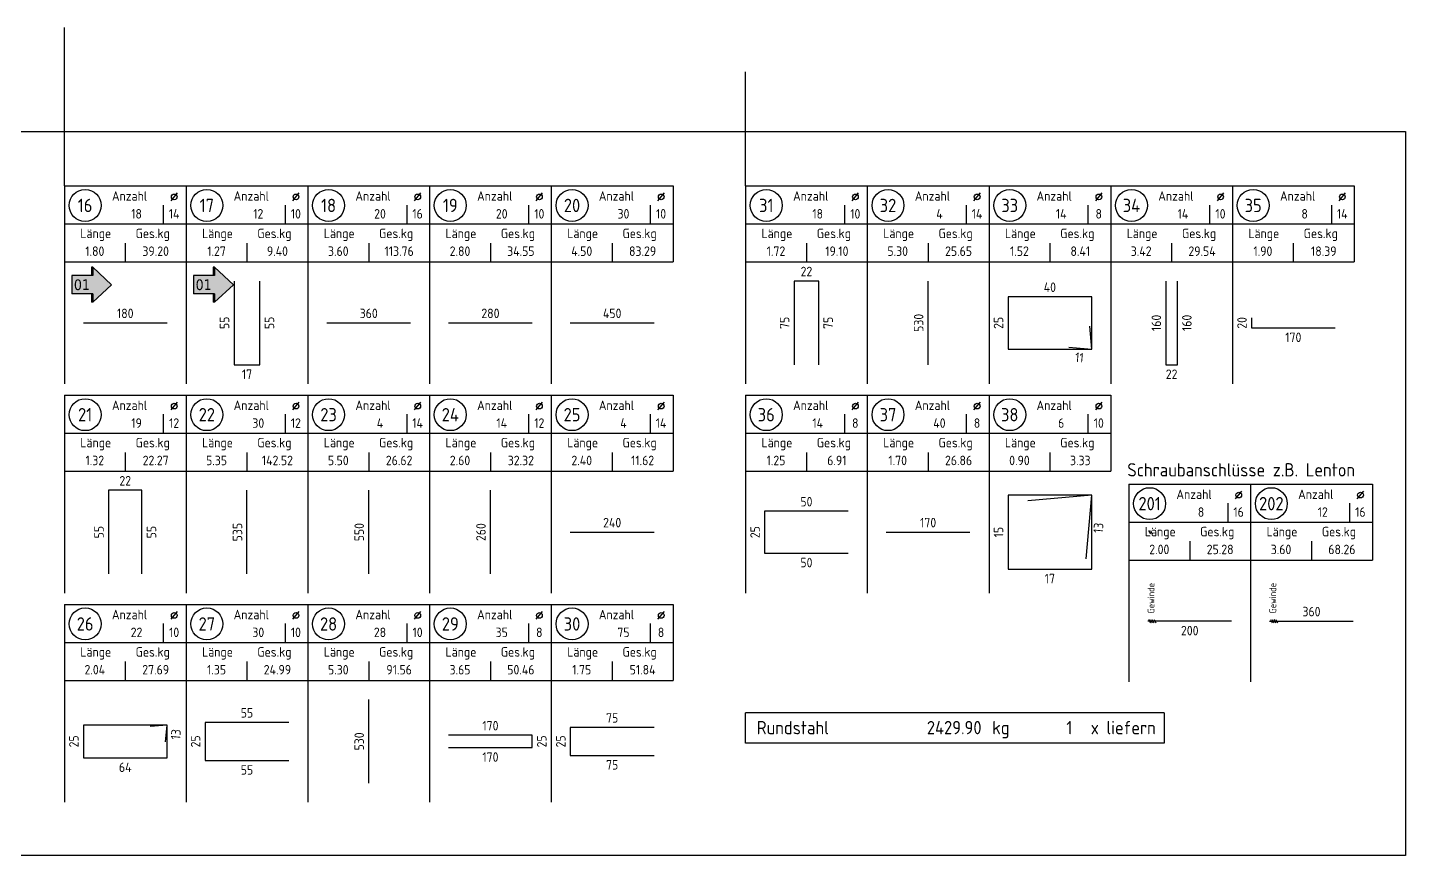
# Model space of a CAD drawing. Extents: x 40 to 124, y 46.1 to 91.4.
# Drawn here: x 70.02 to 88.14, y 63.12 to 74 of the extents above; entities that cross this region are included whole.
import ezdxf
from ezdxf.enums import TextEntityAlignment as Align

# ---------------------------------------------------------------- set-up
doc = ezdxf.new("R2010")
doc.units = 0
doc.header["$LTSCALE"] = 0.5
doc.linetypes.add('AUSGEZOGEN', pattern=[1000.01, 1000, 0.01])
for name, color, linetype in [('grau_hell', 7, 'Continuous'), ('INDEX', 7, 'Continuous'), ('OBJEKT', 7, 'Continuous'), ('RND', 7, 'Continuous'), ('RND_BILD', 7, 'Continuous'), ('TEXT', 7, 'Continuous')]:
    doc.layers.add(name, color=color, linetype=linetype)
doc.layers.add('NOPLOT', color=7, linetype='Continuous', plot=False)
doc.styles.add('helv', font='tahoma.ttf')
doc.styles.add('txt', font='isocp.shx')

# ---------------------------------------------------------------- blocks, each defined once
blk = doc.blocks.new('RND_LIS2')
at = {"layer": 'RND', "color": 3, "linetype": 'Continuous'}
for p, q in [((0, 0), (0, -5.2)), ((0, 0), (3.2, 0)), ((3.2, 0), (3.2, -2)), ((2.6, -0.503), (2.6, -1)), ((0, -1), (3.2, -1)), ((1.6, -1.503), (1.6, -2)), ((0, -2), (3.2, -2))]:
    blk.add_line(p, q, dxfattribs=at)
at = {"layer": 'RND', "color": 7, "linetype": 'Continuous'}
blk.add_line((2.805, -0.39), (2.973, -0.186), dxfattribs=at)
at = {"layer": 'RND', "color": 1, "linetype": 'Continuous'}
blk.add_circle((0.545, -0.513), 0.42, dxfattribs=at)
at = {"layer": 'RND', "color": 7, "linetype": 'Continuous'}
blk.add_circle((2.889, -0.288), 0.075, dxfattribs=at)
at = {"layer": 'RND', "color": 7, "linetype": 'Continuous', "style": 'txt'}
for s, p in [('Anzahl', (1.249, -0.391)), ('Länge', (0.42, -1.373)), ('Ges.kg', (1.872, -1.373))]:
    blk.add_text(s, height=0.25, dxfattribs=at).set_placement(p)
at = {"layer": 'RND', "color": 1, "linetype": 'Continuous', "style": 'txt'}
blk.add_attdef('POS1', text='', height=0.35, dxfattribs=at).set_placement((0.545, -0.513), align=Align.MIDDLE)
at = {"layer": 'RND', "color": 7, "linetype": 'Continuous', "style": 'txt'}
for tag, p in [('STK1', (1.897, -0.859)), ('DS1', (2.885, -0.859)), ('LANG1', (0.8, -1.841)), ('GEW', (2.4, -1.841))]:
    blk.add_attdef(tag, text='', height=0.25, dxfattribs=at).set_placement(p, align=Align.CENTER)
blk = doc.blocks.new('RND_SUM')
at = {"layer": 'RND', "color": 5, "linetype": 'Continuous'}
for p, q in [((0, 0), (0, 0.8)), ((11, 0.8), (0, 0.8)), ((11, 0.8), (11, 0)), ((11, 0), (0, 0))]:
    blk.add_line(p, q, dxfattribs=at)
at = {"layer": 'RND', "color": 1, "linetype": 'Continuous', "style": 'txt'}
for s, p in [('Rundstahl', (0.292, 0.235)), ('kg', (6.483, 0.235))]:
    blk.add_text(s, height=0.35, dxfattribs=at).set_placement(p)
blk.add_text('x liefern', height=0.35, dxfattribs=at).set_placement((10.784, 0.235), align=Align.RIGHT)
for tag, p in [('RND-S', (6.203, 0.235)), ('RND-Z', (8.59, 0.235))]:
    blk.add_attdef(tag, text='', height=0.35, dxfattribs=at).set_placement(p, align=Align.RIGHT)
blk = doc.blocks.new('hin_ind5')
at = {"layer": 'grau_hell', "linetype": 'AUSGEZOGEN'}
h = blk.add_hatch(color=9, dxfattribs=at)
h.dxf.hatch_style = 2
h.paths.add_polyline_path([(0, 0), (0.619, -0.577), (0.619, -0.3), (1.306, -0.3), (1.306, 0.3), (0.619, 0.3), (0.619, 0.577)])
h.paths.add_polyline_path([(0.34, -0.274), (1.311, -0.274), (1.311, 0.274), (0.34, 0.274)], flags=9)
at = {"layer": 'OBJEKT', "linetype": 'AUSGEZOGEN'}
for points in [[(0.619, 0.3), (0.66, 0.3), (0.66, 0.577), (0.619, 0.577)], [(0.619, -0.577), (0.66, -0.577), (0.66, -0.3), (0.619, -0.3)]]:
    blk.add_hatch(color=1, dxfattribs=at).paths.add_polyline_path(points)
at = {"layer": 'OBJEKT', "color": 1, "linetype": 'AUSGEZOGEN'}
for p, q in [((0, 0), (0.619, 0.577)), ((0.619, 0.577), (0.619, 0.3)), ((0.619, 0.577), (0.66, 0.577)), ((0.66, 0.577), (0.66, 0.3)), ((0, 0), (0.619, -0.577)), ((0.619, 0.3), (1.306, 0.3)), ((1.306, 0.3), (1.306, -0.3)), ((0.619, -0.3), (0.619, -0.577)), ((0.619, -0.3), (1.306, -0.3)), ((0.66, -0.3), (0.66, -0.577))]:
    blk.add_line(p, q, dxfattribs=at)
at = {"layer": 'OBJEKT', "color": 7, "linetype": 'AUSGEZOGEN'}
blk.add_line((0.619, -0.577), (0.66, -0.577), dxfattribs=at)
at = {"layer": 'INDEX', "color": 1, "linetype": 'Continuous', "style": 'helv'}
blk.add_attdef('INDEX', text='', height=0.35, rotation=360, dxfattribs=at).set_placement((1.259, 0), align=Align.MIDDLE_RIGHT)

msp = doc.modelspace()

# ---------------------------------------------------------------- linework, layer by layer
at = {"layer": 'NOPLOT', "color": 191, "linetype": 'AUSGEZOGEN'}
for p, q in [((70.5081, 71.9234), (70.5081, 74.0042)), ((79.4614, 71.9234), (79.4614, 73.4222))]:
    msp.add_line(p, q, dxfattribs=at)
at = {"layer": 'RND_BILD', "color": 1, "linetype": 'AUSGEZOGEN'}
for points in [[(72.7381, 70.6734), (72.7381, 69.5734), (73.0781, 69.5734), (73.0781, 70.6734)], [(80.4227, 69.5734), (80.4227, 70.6734), (80.1, 70.6734), (80.1, 69.5734)], [(81.8614, 69.5734), (81.8614, 70.6734)], [(84.9857, 70.6734), (84.9857, 69.5734), (85.137, 69.5734), (85.137, 70.6734)], [(83.71, 69.806), (84.0114, 69.7796), (84.0114, 70.4671), (82.9114, 70.4671), (82.9114, 69.7796), (84.0114, 69.7796), (83.985, 70.081)], [(70.7581, 70.1234), (71.8581, 70.1234)], [(73.9581, 70.1234), (75.0581, 70.1234)], [(75.5581, 70.1234), (76.6581, 70.1234)], [(77.1581, 70.1234), (78.2581, 70.1234)], [(86.1114, 70.1881), (86.1114, 70.0587), (87.2114, 70.0587)], [(71.5281, 66.8234), (71.5281, 67.9234), (71.0881, 67.9234), (71.0881, 66.8234)], [(72.9081, 66.8234), (72.9081, 67.9234)], [(74.5081, 66.8234), (74.5081, 67.9234)], [(76.1081, 66.8234), (76.1081, 67.9234)], [(83.9381, 67.0207), (84.0114, 67.8587), (82.9114, 67.8587), (82.9114, 66.8881), (84.0114, 66.8881), (84.0114, 67.8587), (83.1734, 67.7854)], [(80.8114, 67.6484), (79.7114, 67.6484), (79.7114, 67.0984), (80.8114, 67.0984)], [(77.1581, 67.3734), (78.2581, 67.3734)], [(81.3114, 67.3734), (82.4114, 67.3734)], [(85.8499, 66.2042), (84.7499, 66.2042)], [(86.3499, 66.2042), (87.4499, 66.2042)], [(74.5081, 64.0734), (74.5081, 65.1734)], [(71.8386, 64.6156), (71.8581, 64.8382), (70.7581, 64.8382), (70.7581, 64.4085), (71.8581, 64.4085), (71.8581, 64.8382), (71.6355, 64.8188)], [(73.4581, 64.8734), (72.3581, 64.8734), (72.3581, 64.3734), (73.4581, 64.3734)], [(75.5581, 64.5425), (76.6581, 64.5425), (76.6581, 64.7043), (75.5581, 64.7043)], [(78.2581, 64.8067), (77.1581, 64.8067), (77.1581, 64.4401), (78.2581, 64.4401)]]:
    msp.add_lwpolyline(points, dxfattribs=at)
at = {"layer": 'TEXT', "color": 102, "linetype": 'AUSGEZOGEN'}
for p, q in [((84.7592, 67.3954), (84.782, 67.3513)), ((84.7832, 67.3954), (84.806, 67.3513)), ((84.7592, 66.2263), (84.782, 66.1822)), ((84.7832, 66.2263), (84.806, 66.1822)), ((84.8072, 66.2263), (84.83, 66.1822)), ((84.8312, 66.2263), (84.854, 66.1822)), ((86.3592, 66.2263), (86.382, 66.1822)), ((86.3832, 66.2263), (86.406, 66.1822)), ((86.4072, 66.2263), (86.43, 66.1822)), ((86.4312, 66.2263), (86.454, 66.1822))]:
    msp.add_line(p, q, dxfattribs=at)
at = {"layer": 'TEXT', "color": 1, "linetype": 'AUSGEZOGEN'}
msp.add_lwpolyline([(61.2146, 72.6367), (88.135, 72.6367), (88.135, 63.1247), (61.2146, 63.1247)], close=True, dxfattribs=at)

# ---------------------------------------------------------------- block references
at = {"layer": 'RND', "color": 102, "linetype": 'AUSGEZOGEN'}
ref = msp.add_blockref('hin_ind5', (71.1295, 70.6248), dxfattribs=dict(at, xscale=-0.4, yscale=0.4, zscale=0.4))
ref.add_attrib('INDEX', '01', dxfattribs={"layer": 'INDEX', "color": 1, "linetype": 'Continuous', "height": 0.14, "style": 'helv'}).set_placement((70.8437, 70.6248), align=Align.MIDDLE_RIGHT)
ref = msp.add_blockref('hin_ind5', (72.7295, 70.6248), dxfattribs=dict(at, xscale=-0.4, yscale=0.4, zscale=0.4))
ref.add_attrib('INDEX', '01', dxfattribs={"layer": 'INDEX', "color": 1, "linetype": 'Continuous', "height": 0.14, "style": 'helv'}).set_placement((72.4437, 70.6248), align=Align.MIDDLE_RIGHT)
at = {"layer": 'RND_BILD', "color": 7, "linetype": 'AUSGEZOGEN', "xscale": 0.5, "yscale": 0.5, "zscale": 0.5}
for name, p, values in [('RND_LIS2', (70.5081, 71.9234), {'POS1': '16', 'STK1': '18', 'DS1': '14', 'LANG1': '1.80', 'GEW': '39.20'}), ('RND_LIS2', (72.1081, 71.9234), {'POS1': '17', 'STK1': '12', 'DS1': '10', 'LANG1': '1.27', 'GEW': '9.40'}), ('RND_LIS2', (73.7081, 71.9234), {'POS1': '18', 'STK1': '20', 'DS1': '16', 'LANG1': '3.60', 'GEW': '113.76'}), ('RND_LIS2', (75.3081, 71.9234), {'POS1': '19', 'STK1': '20', 'DS1': '10', 'LANG1': '2.80', 'GEW': '34.55'}), ('RND_LIS2', (76.9081, 71.9234), {'POS1': '20', 'STK1': '30', 'DS1': '10', 'LANG1': '4.50', 'GEW': '83.29'}), ('RND_LIS2', (79.4614, 71.9234), {'POS1': '31', 'STK1': '18', 'DS1': '10', 'LANG1': '1.72', 'GEW': '19.10'}), ('RND_LIS2', (81.0614, 71.9234), {'POS1': '32', 'STK1': '4', 'DS1': '14', 'LANG1': '5.30', 'GEW': '25.65'}), ('RND_LIS2', (82.6614, 71.9234), {'POS1': '33', 'STK1': '14', 'DS1': '8', 'LANG1': '1.52', 'GEW': '8.41'}), ('RND_LIS2', (84.2614, 71.9234), {'POS1': '34', 'STK1': '14', 'DS1': '10', 'LANG1': '3.42', 'GEW': '29.54'}), ('RND_LIS2', (85.8614, 71.9234), {'POS1': '35', 'STK1': '8', 'DS1': '14', 'LANG1': '1.90', 'GEW': '18.39'}), ('RND_LIS2', (72.1081, 69.1734), {'POS1': '22', 'STK1': '30', 'DS1': '12', 'LANG1': '5.35', 'GEW': '142.52'}), ('RND_LIS2', (73.7081, 69.1734), {'POS1': '23', 'STK1': '4', 'DS1': '14', 'LANG1': '5.50', 'GEW': '26.62'}), ('RND_LIS2', (75.3081, 69.1734), {'POS1': '24', 'STK1': '14', 'DS1': '12', 'LANG1': '2.60', 'GEW': '32.32'}), ('RND_LIS2', (76.9081, 69.1734), {'POS1': '25', 'STK1': '4', 'DS1': '14', 'LANG1': '2.40', 'GEW': '11.62'}), ('RND_LIS2', (79.4614, 69.1734), {'POS1': '36', 'STK1': '14', 'DS1': '8', 'LANG1': '1.25', 'GEW': '6.91'}), ('RND_LIS2', (81.0614, 69.1734), {'POS1': '37', 'STK1': '40', 'DS1': '8', 'LANG1': '1.70', 'GEW': '26.86'}), ('RND_LIS2', (82.6614, 69.1734), {'POS1': '38', 'STK1': '6', 'DS1': '10', 'LANG1': '0.90', 'GEW': '3.33'}), ('RND_LIS2', (84.4999, 68.0042), {'POS1': '201', 'STK1': '8', 'DS1': '16', 'LANG1': '2.00', 'GEW': '25.28'}), ('RND_LIS2', (86.0999, 68.0042), {'POS1': '202', 'STK1': '12', 'DS1': '16', 'LANG1': '3.60', 'GEW': '68.26'}), ('RND_LIS2', (70.5081, 66.4234), {'POS1': '26', 'STK1': '22', 'DS1': '10', 'LANG1': '2.04', 'GEW': '27.69'}), ('RND_LIS2', (72.1081, 66.4234), {'POS1': '27', 'STK1': '30', 'DS1': '10', 'LANG1': '1.35', 'GEW': '24.99'}), ('RND_LIS2', (73.7081, 66.4234), {'POS1': '28', 'STK1': '28', 'DS1': '10', 'LANG1': '5.30', 'GEW': '91.56'}), ('RND_LIS2', (75.3081, 66.4234), {'POS1': '29', 'STK1': '35', 'DS1': '8', 'LANG1': '3.65', 'GEW': '50.46'}), ('RND_LIS2', (76.9081, 66.4234), {'POS1': '30', 'STK1': '75', 'DS1': '8', 'LANG1': '1.75', 'GEW': '51.84'}), ('RND_SUM', (79.4619, 64.5993), {'RND-S': '2429.90', 'RND-Z': '1'})]:
    msp.add_blockref(name, p, dxfattribs=at).add_auto_attribs(values)
at = {"layer": 'RND_BILD', "color": 6, "linetype": 'AUSGEZOGEN', "xscale": 0.5, "yscale": 0.5, "zscale": 0.5}
msp.add_blockref('RND_LIS2', (70.5081, 69.1734), dxfattribs=at).add_auto_attribs({'POS1': '21', 'STK1': '19', 'DS1': '12', 'LANG1': '1.32', 'GEW': '22.27'})

# ---------------------------------------------------------------- texts
at = {"layer": 'RND_BILD', "color": 7, "linetype": 'AUSGEZOGEN', "style": 'txt'}
for s, p in [('22', (80.2614, 70.7984)), ('40', (83.4614, 70.5921)), ('180', (71.3081, 70.2484)), ('360', (74.5081, 70.2484)), ('280', (76.1081, 70.2484)), ('450', (77.7081, 70.2484)), ('17', (72.9081, 69.4484)), ('22', (85.0614, 69.4484)), ('22', (71.3081, 68.0484)), ('50', (80.2614, 67.7734)), ('240', (77.7081, 67.4984)), ('170', (81.8614, 67.4984)), ('50', (80.2614, 66.9734)), ('17', (83.4614, 66.7631)), ('360', (86.8999, 66.3292)), ('200', (85.2999, 66.0792)), ('55', (72.9081, 64.9984)), ('170', (76.1081, 64.8293)), ('75', (77.7081, 64.9317)), ('170', (76.1081, 64.4175)), ('64', (71.3081, 64.2835)), ('55', (72.9081, 64.2484)), ('75', (77.7081, 64.3151))]:
    msp.add_text(s, height=0.125, dxfattribs=at).set_placement(p, align=Align.MIDDLE)
for s, rotation, p in [('55', 90, (72.6131, 70.1234)), ('55', 90, (73.2031, 70.1234)), ('75', 90, (79.975, 70.1234)), ('75', 90, (80.5477, 70.1234)), ('530', 90, (81.7364, 70.1234)), ('25', 90, (82.7864, 70.1234)), ('160', 90, (84.8607, 70.1234)), ('160', 90, (85.262, 70.1234)), ('20', 90, (85.9864, 70.1234)), ('170', 360, (86.6614, 69.9337)), ('11', 354.99986, (83.8498, 69.6683)), ('55', 90, (70.9631, 67.3734)), ('55', 90, (71.6531, 67.3734)), ('535', 90, (72.7831, 67.3734)), ('550', 90, (74.3831, 67.3734)), ('260', 90, (75.9831, 67.3734)), ('25', 90, (79.5864, 67.3734)), ('15', 90, (82.7864, 67.3734)), ('13', 84.99986, (84.0992, 67.4288)), ('25', 90, (70.6331, 64.6234)), ('13', 84.99986, (71.9729, 64.716)), ('25', 90, (72.2331, 64.6234)), ('530', 90, (74.3831, 64.6234)), ('25', 90, (76.7831, 64.6234)), ('25', 90, (77.0331, 64.6234))]:
    msp.add_text(s, height=0.125, rotation=rotation, dxfattribs=at).set_placement(p, align=Align.MIDDLE)
at = {"layer": 'TEXT', "color": 1, "linetype": 'AUSGEZOGEN', "style": 'txt'}
msp.add_text('Schraubanschlüsse z.B. Lenton', height=0.175, dxfattribs=at).set_placement((84.479, 68.1047))
at = {"layer": 'TEXT', "color": 102, "linetype": 'Continuous', "style": 'txt'}
for p in [(84.8364, 66.3041), (86.4364, 66.3041)]:
    msp.add_text('Gewinde', height=0.09, rotation=90, dxfattribs=at).set_placement(p)

doc.saveas('drawing.dxf')
